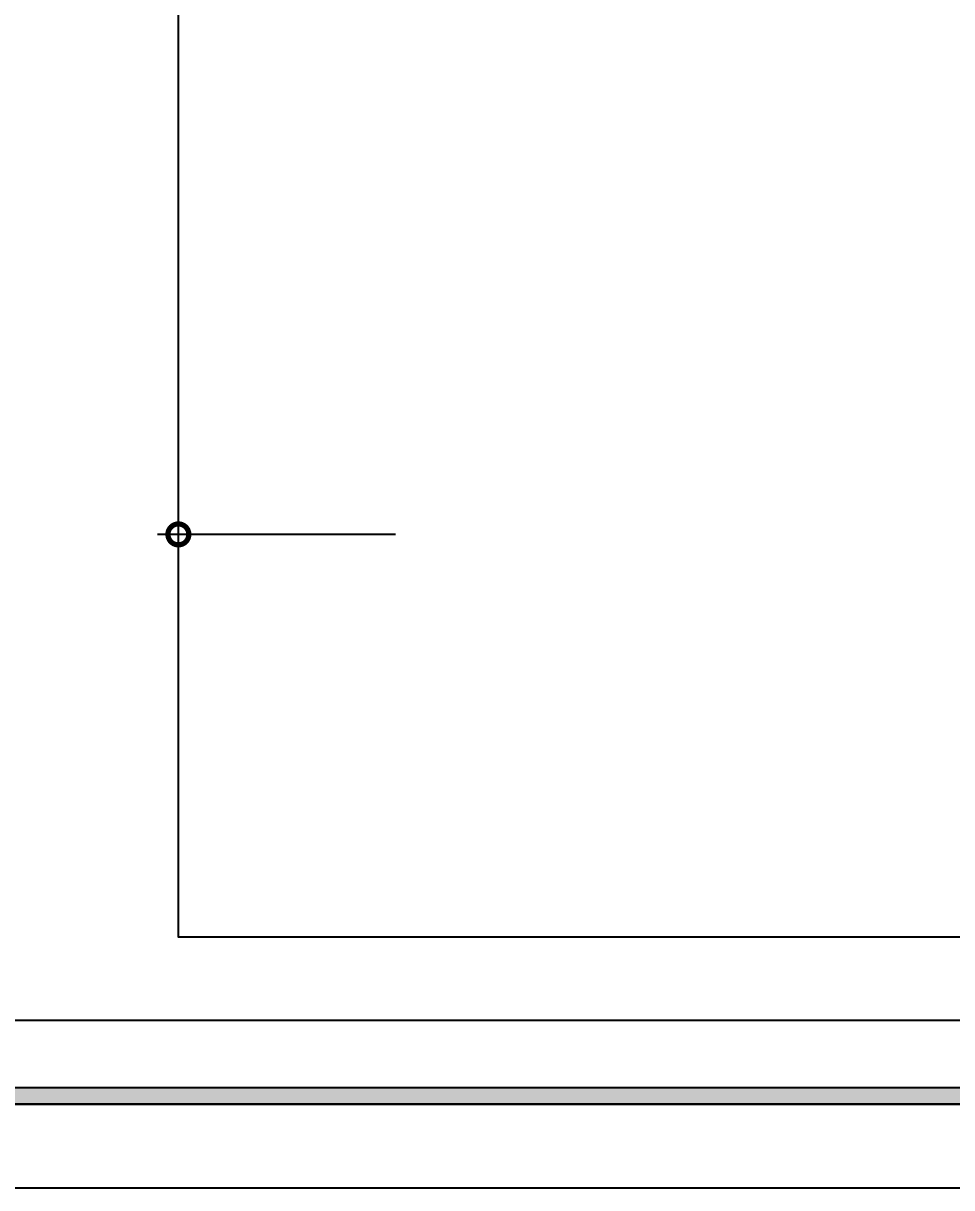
# Model space of a CAD drawing. Header units: millimetres. Extents: x 144680 to 236290, y -190947 to -149396.
# Drawn here: x 214893 to 217671, y -177015 to -173531 of the extents above; entities that cross this region are included whole.
import ezdxf
from ezdxf.enums import TextEntityAlignment as Align

# ---------------------------------------------------------------- set-up
doc = ezdxf.new("R2010")
doc.units = ezdxf.units.MM
doc.header["$LTSCALE"] = 100
for name, color, linetype in [('07-DIM WAL', 5, 'Continuous'), ('FORM(YOURNAME)-1', 1, 'Continuous'), ('FORM(YOURNAME)-11', 1, 'Continuous')]:
    doc.layers.add(name, color=color, linetype=linetype)
doc.styles.add('YOURNAME', font='HY울릉도M.TTF')
doc.styles.add('스타일1', font='HY울릉도M.TTF')
doc.dimstyles.new('50', dxfattribs={"dimscale": 50, "dimtxt": 2.5, "dimasz": 2.5, "dimexe": 1.25, "dimexo": 2, "dimtad": 1, "dimdec": 0, "dimtxsty": '스타일1', "dimblk": 'DOTSMALL', "dimcen": 2.5, "dimclrd": 1, "dimclre": 1, "dimclrt": 2, "dimadec": 0, "dimazin": 0, "dimtfac": 1, "dimtix": 1, "dimtmove": 0, "dimatfit": 3, "dimldrblk": 'DOTSMALL', "dimfxl": 1.25, "dimarcsym": 0})

# ---------------------------------------------------------------- blocks, each defined once
blk = doc.blocks.new('FORM-ELEVATION')
at = {"layer": 'FORM(YOURNAME)-11'}
h = blk.add_hatch(color=256, dxfattribs=at)
h.dxf.hatch_style = 1
h.paths.add_polyline_path([(-10309, 35708), (71691, 35708), (71691, 35508), (-10309, 35508)])
h.paths.add_polyline_path([(-10309, -21492), (71691, -21492), (71691, -21692), (-10309, -21692)])
at = {"layer": 'Defpoints', "color": 158}
blk.add_line((62481, -20692), (-10309, -20692), dxfattribs=at)
for points in [[(-10309, -21692), (71691, -21692), (71691, 35708), (-10309, 35708)], [(-8309, 33708), (61071, 33708), (61071, -19692), (-8309, -19692)]]:
    blk.add_lwpolyline(points, close=True, dxfattribs=at)
at = {"layer": 'FORM(YOURNAME)-11', "color": 250}
blk.add_lwpolyline([(-11309, -22692), (72691, -22692), (72691, 36708), (-11309, 36708)], close=True, dxfattribs=at)
at = {"layer": 'FORM(YOURNAME)-11'}
blk.add_lwpolyline([(-10309, -21492), (71691, -21492), (71691, -21692), (-10309, -21692)], close=True, dxfattribs=at)
at = {"layer": 'FORM(YOURNAME)-11', "color": 3, "style": 'YOURNAME'}
for tag, height, p in [('1', 450, (71041, -1219)), ('2', 450, (71041, -1863)), ('3', 450, (71041, -3150)), ('4', 450, (71041, -5081)), ('5', 515, (71041, -7398)), ('6', 515, (71041, -9650)), ('7', 515, (71041, -11903)), ('8', 515, (71041, -14155)), ('9', 515, (71041, -16408)), ('10', 515, (66791, -18596)), ('11', 515, (71041, -18660)), ('12', 515, (66791, -20848)), ('13', 515, (71041, -20848))]:
    blk.add_attdef(tag, text='', height=height, dxfattribs=at).set_placement(p, align=Align.MIDDLE_RIGHT)
blk = doc.blocks.new('_DOTSMALL')
at = {"color": 0, "linetype": 'ByBlock', "const_width": 0.5}
blk.add_lwpolyline([(-0.0625, 0, 1), (0.0625, 0, 1)], format="xyb", close=True, dxfattribs=at)
blk = doc.blocks.new('*D116')
at = {"layer": '07-DIM WAL', "color": 1, "lineweight": -2, "transparency": 16777216}
for p, q in [((216006.7, -170750), (215294.2, -170750)), ((215356.7, -175060), (215356.7, -170750)), ((216006.7, -175060), (215294.2, -175060))]:
    blk.add_line(p, q, dxfattribs=at)
at = {"layer": 'Defpoints', "color": 0, "transparency": 16777216}
for p in [(215356.7, -170750), (216106.7, -170750), (216106.7, -175060)]:
    blk.add_point(p, dxfattribs=at)
at = {"layer": '07-DIM WAL', "color": 1, "lineweight": -2, "transparency": 16777216, "xscale": 125, "yscale": 125, "zscale": 125}
for p, rotation in [((215356.7, -170750), 90), ((215356.7, -175060), 270)]:
    blk.add_blockref('_DOTSMALL', p, dxfattribs=dict(at, rotation=rotation))
at = {"layer": '07-DIM WAL', "color": 2, "transparency": 16777216, "insert": (215260.5, -172905), "char_height": 125, "attachment_point": 5, "rotation": 90, "style": '스타일1'}
blk.add_mtext('4310', dxfattribs=at)

msp = doc.modelspace()

# ---------------------------------------------------------------- block references
at = {"layer": 'FORM(YOURNAME)-1', "xscale": 0.2500000000000001, "yscale": 0.2500000000000001, "zscale": 0.2500000000000001}
msp.add_blockref('FORM-ELEVATION', (217433.9, -171342), dxfattribs=at)

# ---------------------------------------------------------------- dimensions: what is measured, and where the dimension line sits
at = {"layer": '07-DIM WAL'}
dim = msp.add_linear_dim(base=(215356.7, -170750), p1=(216106.7, -175060), p2=(216106.7, -170750), angle=90, dimstyle='50', dxfattribs=at)
dim.commit()
dim.dimension.update_dxf_attribs({"geometry": '*D116', "text_midpoint": (215260.5, -172905)})

doc.saveas('drawing.dxf')
